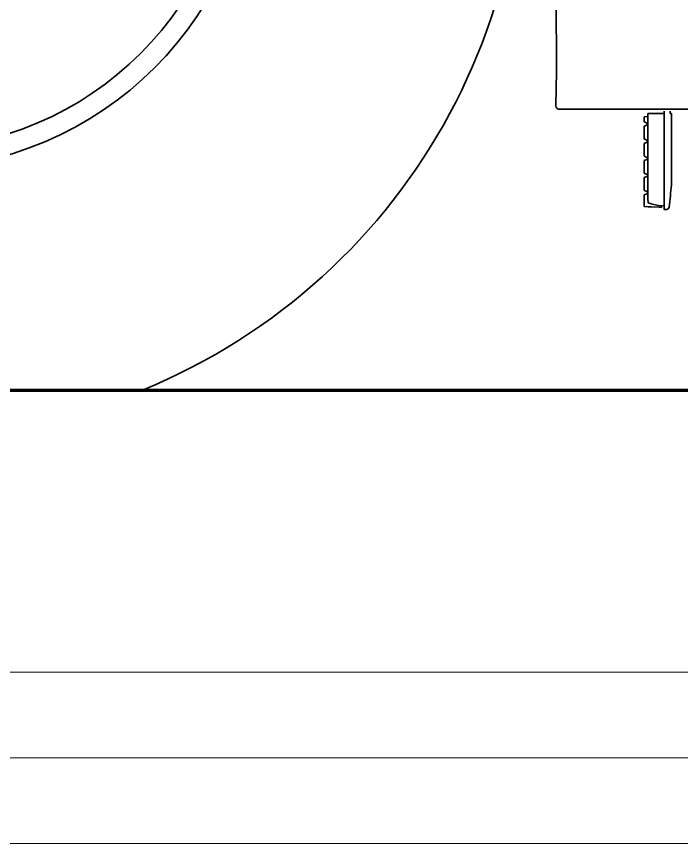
# Model space of a CAD drawing. Header units: millimetres. Extents: x 120 to 10915, y 515 to 8014.
# Drawn here: x 2043 to 2625, y 3800 to 4524 of the extents above; entities that cross this region are included whole.
import ezdxf

# ---------------------------------------------------------------- set-up
doc = ezdxf.new("R2010")
doc.units = ezdxf.units.MM
doc.layers.get('0').update_dxf_attribs({"lineweight": 13})
for name, color, linetype, lineweight in [('201_Dimensions', 7, 'Continuous', 13), ('203_Chassis_left_side_view', 7, 'Continuous', 13), ('206_Cab_side_and_top_view', 7, 'Continuous', 13)]:
    doc.layers.add(name, color=color, linetype=linetype, lineweight=lineweight)

# ---------------------------------------------------------------- blocks, each defined once
blk = doc.blocks.new('2851795')
at = {"layer": '206_Cab_side_and_top_view', "color": 3, "lineweight": 35}
for p, q in [((2592.2, 536.25), (2595.43, 536.42)), ((2592.2, 534.85), (2592.2, 536.25)), ((2595.77, 539), (2595.43, 539)), ((2595.43, 539), (2595.43, 478)), ((2609.72, 539), (2595.77, 539)), ((2609.72, 539), (2609.72, 541.08)), ((2609.72, 539), (2609.72, 478)), ((2614.8, 539), (2614.8, 541.08)), ((2615.98, 539), (2614.8, 539)), ((2616.14, 539), (2615.98, 539)), ((2616.14, 491.67), (2616.14, 539)), ((2616.14, 491.67), (2616.14, 539)), ((2592.2, 531.95), (2592.2, 534.85)), ((2592.2, 527.96), (2595.43, 529.17)), ((2592.2, 519.85), (2592.2, 527.96)), ((2592.2, 518.65), (2592.2, 519.85)), ((2592.2, 516.65), (2592.2, 518.65)), ((2592.2, 516.65), (2592.73, 516.68)), ((2592.2, 512.96), (2595.43, 514.17)), ((2592.2, 510.06), (2592.2, 512.96)), ((2592.2, 501.95), (2592.2, 510.06)), ((2592.2, 497.96), (2595.43, 499.17)), ((2592.2, 495.06), (2592.2, 497.96)), ((2592.2, 486.95), (2592.2, 495.06)), ((2592.2, 482.96), (2595.43, 484.17)), ((2592.2, 474.85), (2592.2, 482.96)), ((2595.43, 478), (2595.43, 477.38)), ((2609.72, 478), (2609.72, 477.38)), ((2616.09, 476.61), (2616.18, 480.31)), ((2616.18, 483.59), (2616.18, 480.32)), ((2616.18, 483.59), (2616.18, 480.31)), ((2592.2, 471.95), (2592.2, 474.85)), ((2592.2, 467.96), (2595.45, 469.18)), ((2592.2, 459.85), (2592.2, 467.96)), ((2595.45, 465.18), (2595.45, 465.09)), ((2595.45, 465.09), (2595.45, 464.55)), ((2595.45, 464.55), (2595.81, 460.8)), ((2592.02, 459.23), (2592.02, 459.25)), ((2592.2, 457.73), (2592.2, 459.85)), ((2596.29, 457.52), (2592.2, 457.73)), ((2593.8, 457.65), (2595.88, 457.54)), ((2598.13, 457.42), (2595.81, 457.54)), ((2598.38, 457.41), (2598.13, 457.42)), ((2598.38, 457.41), (2605.3, 457.05)), ((2607.3, 456.94), (2605.3, 457.05)), ((2609.76, 458.52), (2605.76, 458.18)), ((2609.76, 458.52), (2607.3, 458.31)), ((2607.3, 456.94), (2607.3, 458.31)), ((2607.3, 457.44), (2607.3, 458.31)), ((2607.3, 457.44), (2607.3, 456.94)), ((2609.75, 462.54), (2609.75, 462.63)), ((2609.76, 458.52), (2609.75, 462.54)), ((2609.76, 458.52), (2609.76, 458.18)), ((2609.76, 458.18), (2609.76, 458.15)), ((2609.76, 458.15), (2609.76, 458.06)), ((2610.8, 455), (2609.75, 455)), ((2611.86, 455.07), (2610.8, 455))]:
    blk.add_line(p, q, dxfattribs=at)
at = {"layer": '206_Cab_side_and_top_view', "color": 3, "lineweight": 18}
blk.add_line((2614.01, 464.37), (2614.01, 464.39), dxfattribs=at)
at = {"layer": '206_Cab_side_and_top_view', "color": 3, "lineweight": 35}
for centre, radius, start, end in [((2583.3, 514.04), 20, 52.67978, 63.57672), ((2583.3, 499.04), 20, 52.67916, 61.86072), ((2583.3, 484.04), 20, 52.67993, 63.57695), ((2583.3, 469.04), 20, 62.03639, 63.57669), ((2583.3, 469.04), 20, 52.67993, 62.03659), ((2583.3, 454.04), 20, 52.60605, 63.57683), ((1782.3, 555.04), 837.47, 353.28729, 354.62623), ((2727.49, 940.72), 497.66, 254.65692, 255.8419), ((2611.7, 457.42), 2.35, 273.99676, 353.29055)]:
    blk.add_arc(centre, radius, start, end, dxfattribs=at)
for points, degree, knots in [([(2616.18, 483.6), (2616.18, 483.69), (2616.18, 483.89), (2616.17, 484.21), (2616.17, 484.59), (2616.17, 485.02), (2616.16, 485.54), (2616.16, 486.15), (2616.15, 486.86), (2616.15, 487.66), (2616.15, 488.55), (2616.15, 489.53), (2616.14, 490.57), (2616.14, 491.3), (2616.14, 491.67)], 3, [0, 0, 0, 0, 0.280214, 0.599022, 0.966675, 1.39893, 1.9141, 2.522318, 3.227375, 4.030661, 4.925057, 5.904188, 6.956751, 8.069348, 8.069348, 8.069348, 8.069348]), ([(2616.18, 483.6), (2616.18, 483.69), (2616.18, 483.89), (2616.17, 484.21), (2616.17, 484.59), (2616.17, 485.02), (2616.16, 485.54), (2616.16, 486.15), (2616.15, 486.86), (2616.15, 487.66), (2616.15, 488.55), (2616.15, 489.53), (2616.14, 490.57), (2616.14, 491.3), (2616.14, 491.67)], 3, [0, 0, 0, 0, 0.280214, 0.599022, 0.966675, 1.39893, 1.9141, 2.522318, 3.227375, 4.030661, 4.925057, 5.904188, 6.956751, 8.069348, 8.069348, 8.069348, 8.069348]), ([(2595.43, 477.38), (2595.43, 476.68), (2595.43, 475.97), (2595.43, 475.27), (2595.43, 474.21), (2595.43, 473.17), (2595.43, 472.83), (2595.43, 472.15), (2595.44, 471.5), (2595.44, 471.18), (2595.44, 470.58), (2595.45, 470.01), (2595.45, 469.72), (2595.45, 468.97), (2595.45, 468.32), (2595.45, 467.93), (2595.45, 467.09), (2595.45, 466.32), (2595.45, 465.9), (2595.45, 465.54), (2595.45, 465.18)], 5, [0, 0, 0, 0, 0, 0, 4.98556, 4.98556, 4.98556, 7.462222, 7.462222, 7.462222, 9.872248, 9.872248, 9.872248, 12.125237, 12.125237, 12.125237, 16.265773, 16.265773, 16.265773, 21.690372, 21.690372, 21.690372, 21.690372, 21.690372, 21.690372]), ([(2609.75, 462.63), (2609.75, 462.76), (2609.75, 462.89), (2609.75, 463.03), (2609.75, 463.31), (2609.75, 463.62), (2609.75, 463.79), (2609.75, 464.14), (2609.75, 464.52), (2609.75, 464.73), (2609.76, 465.06), (2609.76, 465.43), (2609.76, 465.59), (2609.76, 465.85), (2609.75, 466.13), (2609.75, 466.25), (2609.75, 466.46), (2609.75, 466.68), (2609.75, 466.79), (2609.75, 467.18), (2609.75, 467.59), (2609.75, 467.88), (2609.75, 468.44), (2609.74, 469.02), (2609.74, 469.32), (2609.74, 469.69), (2609.74, 470.06), (2609.74, 470.14), (2609.74, 470.41), (2609.74, 470.67), (2609.74, 470.82), (2609.73, 471.07), (2609.73, 471.34), (2609.73, 471.43), (2609.73, 471.63), (2609.73, 471.83), (2609.73, 471.86), (2609.73, 473.03), (2609.72, 474.22), (2609.72, 475.32), (2609.72, 476.35), (2609.72, 477.38)], 5, [0, 0, 0, 0, 0, 0, 2.614741, 2.614741, 2.614741, 5.225643, 5.225643, 5.225643, 7.870587, 7.870587, 7.870587, 9.708125, 9.708125, 9.708125, 10.72484, 10.72484, 10.72484, 11.765606, 11.765606, 11.765606, 14.329256, 14.329256, 14.329256, 16.627874, 16.627874, 16.627874, 17.441855, 17.441855, 17.441855, 19.008047, 19.008047, 19.008047, 19.77857, 19.77857, 19.77857, 20.696788, 20.696788, 20.696788, 29.600681, 29.600681, 29.600681, 29.600681, 29.600681, 29.600681]), ([(2609.75, 455), (2609.75, 455.01), (2609.75, 455.03), (2609.75, 455.51), (2609.75, 455.63), (2609.75, 455.78), (2609.75, 455.94), (2609.76, 456.36), (2609.76, 456.9), (2609.76, 457.28), (2609.76, 457.67), (2609.76, 458.06)], 5, [0, 0, 0, 0, 0, 0, 0.531594, 0.531594, 0.531594, 4.564354, 4.564354, 4.564354, 10.827015, 10.827015, 10.827015, 10.827015, 10.827015, 10.827015])]:
    blk.add_open_spline(points, degree=degree, knots=knots, dxfattribs=at)
blk = doc.blocks.new('3154481')
at = {"layer": '206_Cab_side_and_top_view', "color": 3, "lineweight": 35}
for p, q in [((2515.58, 575.97), (2514.09, 917.99)), ((2514.81, 545.88), (2515.58, 575.97)), ((2514.8, 545.8), (2514.81, 545.88)), ((2518.82, 542.8), (2517.95, 542.8)), ((2518.82, 542.8), (2520.75, 542.8)), ((2551.68, 542.8), (2520.75, 542.8)), ((2561.56, 542.8), (2551.68, 542.8)), ((2561.56, 542.8), (2633.78, 542.8))]:
    blk.add_line(p, q, dxfattribs=at)
blk.add_ellipse((2517.95, 545.8), major_axis=(3.14, 0), ratio=0.954071, start_param=3.141575, end_param=4.712369, dxfattribs=at)
blk = doc.blocks.new('2833342')
at = {"layer": '203_Chassis_left_side_view', "color": 150, "lineweight": 70}
blk.add_line((1200, 297), (2700, 297), dxfattribs=at)
at = {"layer": '203_Chassis_left_side_view', "color": 3, "lineweight": 35}
for radius in [302.37, 284.75]:
    blk.add_circle((1950, 793), radius, dxfattribs=at)
blk.add_arc((1950, 793), 536, 292.27531, 247.72469, dxfattribs=at)
blk = doc.blocks.new('BLOCK29')
at = {"layer": '201_Dimensions', "color": 2, "lineweight": 18}
blk.add_line((500.000183, -100), (10430.000977, -100), dxfattribs=at)
blk = doc.blocks.new('BLOCK45')
at = {"layer": '201_Dimensions', "color": 2, "lineweight": 18}
blk.add_line((1950, -25), (6900, -25), dxfattribs=at)
blk = doc.blocks.new('BLOCK47')
at = {"layer": '201_Dimensions', "color": 2, "lineweight": 18}
blk.add_line((1950, 50), (6900, 50), dxfattribs=at)

msp = doc.modelspace()

# ---------------------------------------------------------------- block references
at = {"color": 7, "lineweight": 35}
for name in ['3154481', '2833342', '2851795']:
    msp.add_blockref(name, (0, 3900), dxfattribs=at)
at = {"layer": '201_Dimensions', "lineweight": 0}
for name in ['BLOCK29', 'BLOCK45', 'BLOCK47']:
    msp.add_blockref(name, (0, 3900), dxfattribs=at)

doc.saveas('drawing.dxf')
